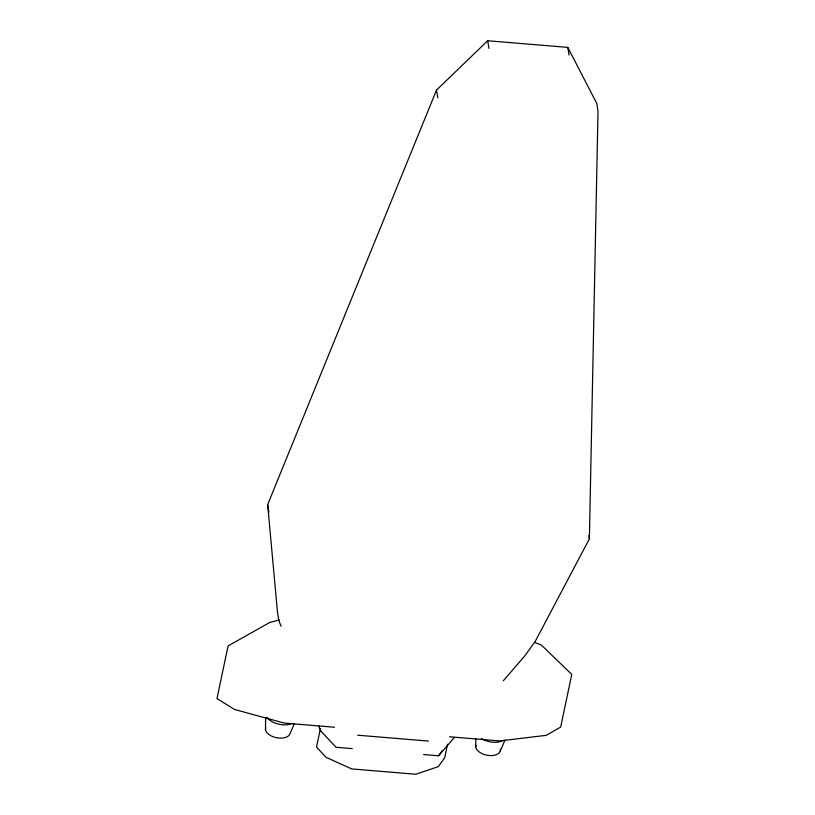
<?xml version="1.0" encoding="UTF-8"?>
<svg xmlns="http://www.w3.org/2000/svg" width="815" height="815" viewBox="0 0 815 815"><rect width="100%" height="100%" fill="white"/><g stroke="black" fill="none" stroke-linecap="round" stroke-linejoin="round"><path stroke-width="1.22" d="M265.517 729.7L265.609 717.842M475.756 747.131L475.817 738.828M503.303 680.79L524.87 655.79L535.149 641.517L589.377 538.868L598.016 111.034L596.743 103.362L567.78 47.392L487.665 40.75L436.514 90.078L267.656 504.638L277.518 612.585L278.781 620.256L281.032 626.205M320.387 728.742L316.515 747.1L326.112 757.359L351.734 768.932L415.833 774.25L438.276 766.65L444.695 757.726L447.537 744.258M294.347 723.618L290.028 733.612A12.551 7.121 11.9 0 1 275.816 737.575A12.551 7.121 11.9 0 1 265.619 727.826M500.257 751.043L505.066 739.939M423.586 754.537L438.592 755.78L442.26 750.676M438.592 755.78L454.352 737.514M279.199 619.94L269.521 622.579L228.078 645.928L216.984 698.577L234.598 709.498L284.252 723.068L334.517 727.235M449.493 736.77L499.768 740.937L546.244 735.334L560.679 727.072L571.773 674.423L541.435 645.123L534.559 642.373M357.602 735.201L428.456 741.069M352.304 748.618L336.045 747.274L320.692 730.872L318.889 726.114M567.78 47.392L569.043 55.063M588.837 535.587L589.377 538.868M487.665 40.75L488.939 48.421M436.514 90.078L437.787 97.749M320.326 728.681L320.692 730.872M267.656 504.638L268.919 512.299M503.212 740.397A15.689 8.904 11.9 0 1 481.451 738.594M500.359 749.168A12.551 7.121 11.9 0 1 487.665 755.322A12.551 7.121 11.9 0 1 475.858 745.256M292.076 723.425A15.689 8.904 11.9 0 1 267.086 717.506"/></g></svg>
